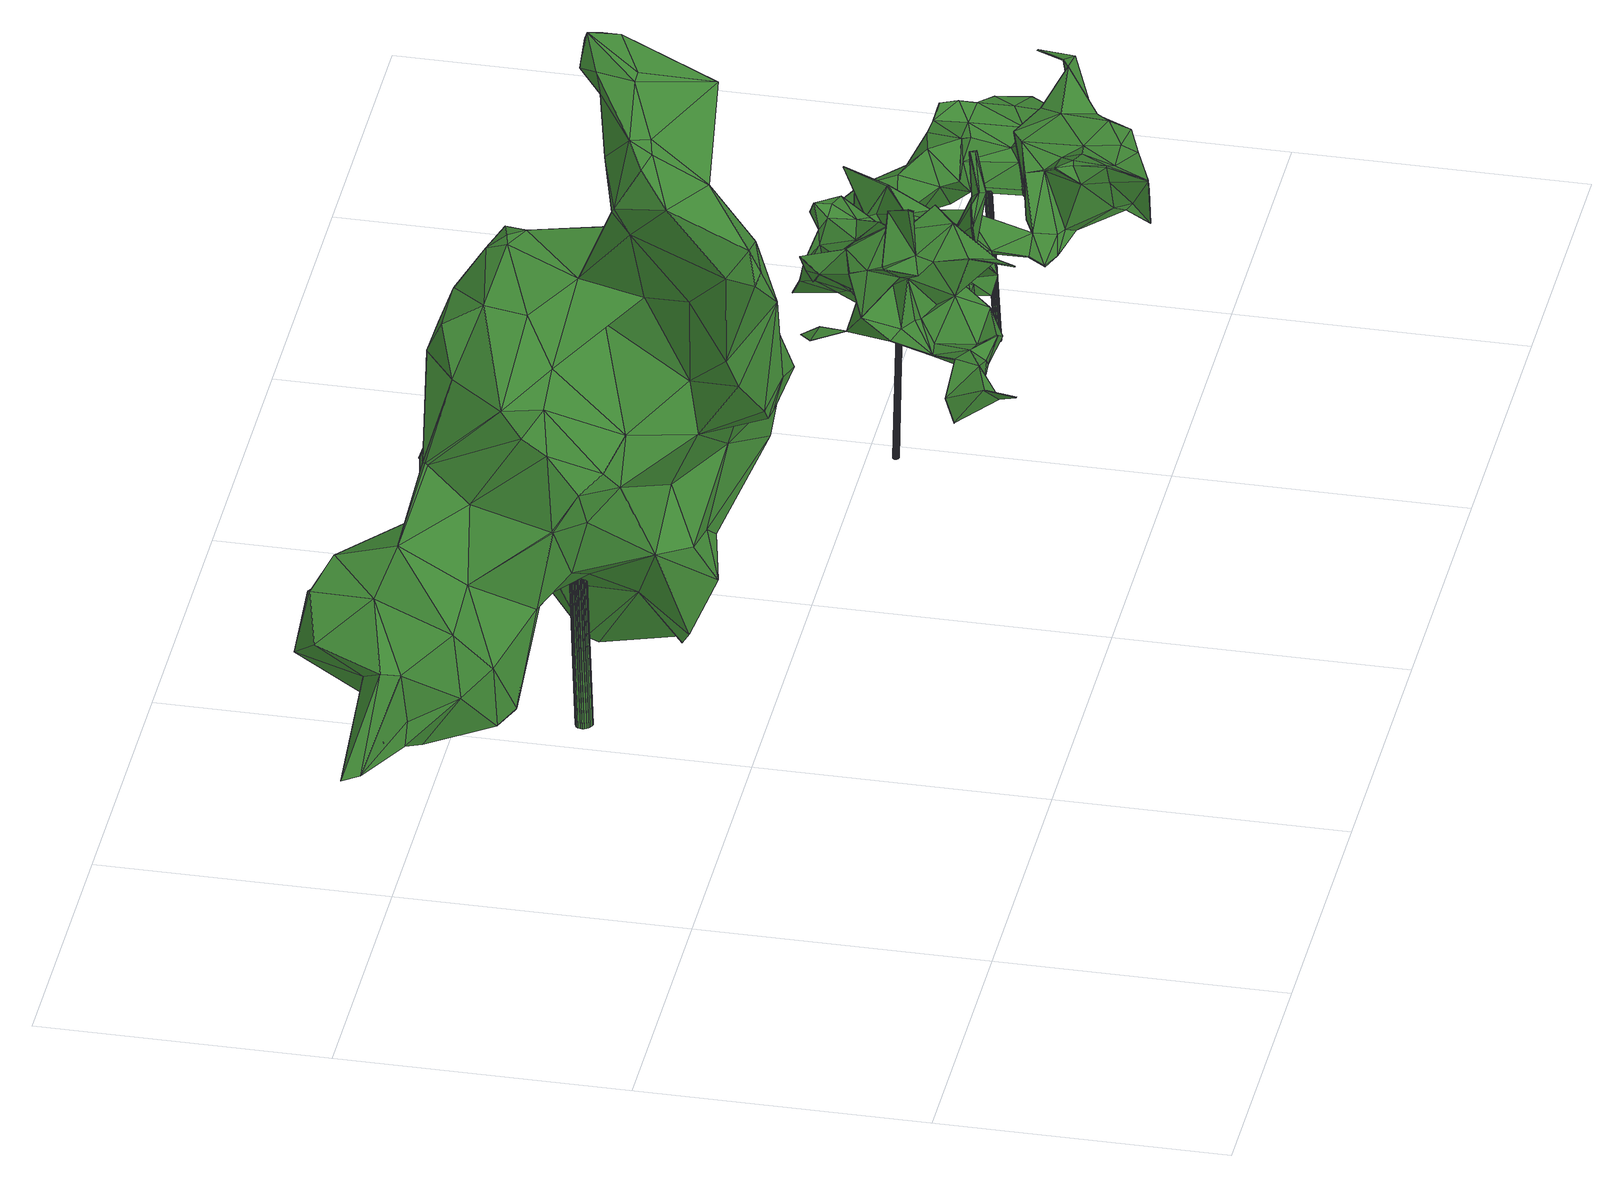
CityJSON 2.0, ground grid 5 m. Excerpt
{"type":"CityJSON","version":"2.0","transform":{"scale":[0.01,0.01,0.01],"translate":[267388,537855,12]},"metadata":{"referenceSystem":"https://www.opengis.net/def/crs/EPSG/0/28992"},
"CityObjects":{
"tree1":{"type":"SolitaryVegetationObject","attributes":{"gtid":327,"crown_width_m":7.1,"crown_median_z":18.62,"crown_r50_m":0.322,"crown_porosity":0.91,"trunk_H_m":5.73,"trunk_DBH_m":0.293,"trunk_radius_m":0.147,"trunk_base_height_m":12.89,"original_gtid":"327"},"geometry":[{"type":"Solid","lod":"3","boundaries":[[[[0,1,2]],[[3,4,5]],[[6,7,8]],[[9,10,11]],[[12,13,14]],[[15,16,17]],[[18,19,20]],[[21,22,23]],[[5,24,3]],[[25,14,13]],[[26,27,28]],[[12,29,30]],[[10,31,11]],[[32,33,34]],[[29,35,36]],[[20,19,37]],[[38,39,40]],[[41,42,43]],[[44,45,46]],[[15,17,47]],[[48,49,50]],[[51,52,53]],[[54,55,56]],[[30,13,12]],[[57,32,34]],[[58,57,34]],[[59,60,61]],[[10,62,63]],[[64,41,65]],[[48,66,67]],[[68,43,69]],[[43,70,69]],[[20,71,18]],[[72,71,20]],[[73,74,75]],[[69,76,68]],[[68,65,41]],[[77,33,32]],[[21,78,22]],[[79,80,73]],[[81,82,83]],[[84,50,49]],[[71,27,85]],[[68,76,65]],[[86,87,14]],[[88,89,90]],[[72,91,27]],[[92,93,94]],[[41,64,95]],[[9,96,62]],[[5,4,97]],[[7,98,8]],[[57,77,32]],[[37,99,100]],[[86,80,87]],[[101,102,103]],[[25,13,30]],[[104,35,29]],[[61,35,104]],[[70,43,42]],[[105,106,0]],[[9,62,10]],[[107,108,75]],[[89,88,109]],[[110,111,112]],[[113,114,115]],[[107,75,116]],[[117,14,25]],[[110,118,115]],[[14,87,12]],[[119,120,121]],[[34,33,122]],[[46,63,123]],[[46,123,44]],[[124,97,4]],[[6,93,7]],[[6,94,93]],[[8,125,6]],[[89,109,105]],[[126,36,35]],[[17,51,127]],[[128,39,100]],[[129,120,130]],[[127,47,17]],[[131,61,60]],[[109,80,105]],[[132,133,11]],[[7,93,134]],[[122,135,136]],[[30,137,25]],[[124,4,25]],[[114,136,135]],[[17,125,51]],[[52,51,125]],[[17,138,125]],[[6,125,138]],[[57,139,140]],[[132,140,139]],[[11,133,141]],[[114,113,26]],[[25,137,84]],[[25,84,124]],[[1,90,89]],[[1,131,90]],[[59,61,104]],[[142,143,144]],[[132,11,140]],[[18,145,19]],[[129,145,18]],[[68,41,43]],[[114,110,115]],[[122,33,146]],[[137,29,36]],[[147,103,64]],[[72,95,64]],[[102,144,28]],[[104,148,59]],[[20,95,72]],[[149,150,151]],[[152,150,149]],[[153,46,45]],[[34,122,143]],[[136,143,122]],[[151,150,8]],[[152,8,150]],[[154,155,142]],[[136,144,143]],[[156,126,157]],[[50,126,156]],[[81,67,112]],[[130,120,119]],[[147,65,76]],[[64,65,147]],[[98,158,151]],[[98,151,8]],[[151,158,149]],[[95,20,159]],[[107,116,88]],[[109,88,116]],[[107,88,108]],[[73,160,60]],[[75,160,73]],[[131,60,90]],[[38,161,162]],[[38,162,70]],[[0,2,105]],[[71,72,27]],[[55,163,164]],[[126,21,157]],[[3,165,166]],[[29,137,30]],[[12,87,104]],[[12,104,29]],[[11,141,9]],[[89,105,2]],[[34,142,58]],[[161,165,167]],[[3,47,167]],[[127,167,47]],[[85,120,71]],[[18,71,120]],[[89,2,1]],[[98,168,158]],[[130,21,129]],[[100,39,42]],[[73,80,74]],[[75,74,169]],[[64,91,72]],[[103,91,64]],[[15,24,49]],[[42,41,159]],[[92,94,170]],[[37,100,42]],[[129,18,120]],[[171,141,133]],[[133,132,171]],[[117,106,86]],[[85,121,120]],[[9,141,54]],[[141,172,54]],[[61,131,78]],[[35,61,78]],[[83,82,92]],[[78,21,35]],[[126,35,21]],[[109,169,80]],[[74,80,169]],[[142,34,143]],[[113,121,26]],[[173,26,121]],[[84,49,124]],[[49,97,124]],[[105,86,106]],[[174,162,161]],[[167,165,3]],[[54,96,9]],[[117,165,106]],[[31,140,11]],[[36,126,50]],[[57,140,77]],[[146,123,135]],[[146,135,122]],[[113,115,119]],[[171,58,155]],[[55,171,163]],[[76,149,175]],[[76,175,147]],[[101,103,176]],[[176,102,101]],[[147,176,103]],[[175,176,147]],[[48,67,83]],[[48,83,49]],[[119,157,130]],[[145,129,23]],[[81,83,67]],[[75,108,160]],[[80,86,105]],[[77,140,31]],[[77,31,153]],[[42,20,37]],[[155,163,171]],[[177,163,155]],[[117,86,14]],[[58,139,57]],[[52,8,152]],[[116,169,109]],[[167,127,174]],[[167,174,161]],[[51,174,127]],[[114,62,96]],[[157,66,48]],[[118,66,119]],[[112,66,118]],[[112,67,66]],[[88,90,108]],[[95,159,41]],[[158,168,149]],[[78,131,22]],[[155,176,175]],[[58,142,155]],[[40,106,165]],[[161,40,165]],[[75,169,116]],[[82,178,56]],[[82,81,178]],[[111,178,81]],[[97,49,5]],[[111,96,178]],[[54,178,96]],[[128,40,39]],[[87,79,148]],[[179,46,180]],[[157,119,66]],[[96,111,110]],[[114,144,136]],[[26,144,114]],[[22,99,23]],[[52,125,8]],[[0,131,1]],[[42,159,20]],[[37,19,23]],[[69,70,181]],[[15,170,16]],[[171,139,58]],[[181,53,69]],[[69,53,152]],[[52,152,53]],[[56,92,82]],[[123,63,135]],[[181,51,53]],[[173,27,26]],[[172,55,54]],[[170,182,92]],[[6,138,94]],[[87,148,104]],[[60,59,148]],[[79,60,148]],[[40,128,106]],[[42,38,70]],[[0,106,128]],[[128,99,0]],[[100,99,128]],[[118,119,115]],[[132,139,171]],[[22,131,99]],[[99,131,0]],[[91,103,28]],[[91,28,27]],[[81,112,111]],[[69,152,183]],[[26,28,144]],[[164,163,177]],[[15,49,182]],[[15,182,170]],[[119,121,113]],[[54,56,178]],[[175,149,177]],[[175,177,155]],[[114,96,110]],[[38,42,39]],[[168,177,149]],[[137,50,84]],[[40,161,38]],[[137,36,50]],[[156,48,50]],[[156,157,48]],[[99,37,23]],[[145,23,19]],[[21,23,129]],[[181,70,162]],[[181,162,51]],[[102,28,103]],[[90,160,108]],[[90,60,160]],[[51,162,174]],[[130,157,21]],[[56,164,92]],[[154,184,155]],[[110,112,118]],[[27,121,85]],[[173,121,27]],[[4,3,166]],[[4,166,25]],[[62,135,63]],[[62,114,135]],[[155,184,176]],[[154,144,184]],[[94,16,170]],[[46,179,63]],[[10,63,179]],[[168,98,185]],[[134,185,7]],[[98,7,185]],[[168,185,177]],[[177,185,164]],[[49,24,5]],[[31,180,153]],[[164,185,92]],[[93,92,185]],[[93,185,134]],[[154,142,144]],[[69,183,76]],[[79,73,60]],[[87,80,79]],[[56,55,164]],[[141,55,172]],[[141,171,55]],[[25,166,117]],[[117,166,165]],[[176,184,102]],[[144,102,184]],[[83,182,49]],[[83,92,182]],[[149,183,152]],[[76,183,149]],[[16,94,138]],[[16,138,17]],[[33,77,186]],[[33,186,146]],[[45,44,186]],[[123,186,44]],[[146,186,123]],[[45,186,153]],[[46,153,180]],[[10,180,31]],[[179,180,10]],[[153,186,77]],[[3,24,47]],[[15,47,24]],[[187,188,189]],[[187,189,190]],[[190,189,191]],[[190,191,192]],[[189,188,193]],[[189,193,191]],[[191,193,194]],[[191,194,192]],[[193,188,195]],[[193,195,194]],[[194,195,196]],[[194,196,192]],[[195,188,197]],[[195,197,196]],[[196,197,198]],[[196,198,192]],[[197,188,199]],[[197,199,198]],[[198,199,200]],[[198,200,192]],[[199,188,201]],[[199,201,200]],[[200,201,202]],[[200,202,192]],[[201,188,203]],[[201,203,202]],[[202,203,204]],[[202,204,192]],[[203,188,205]],[[203,205,204]],[[204,205,206]],[[204,206,192]],[[205,188,207]],[[205,207,206]],[[206,207,208]],[[206,208,192]],[[207,188,209]],[[207,209,208]],[[208,209,210]],[[208,210,192]],[[209,188,211]],[[209,211,210]],[[210,211,212]],[[210,212,192]],[[211,188,213]],[[211,213,212]],[[212,213,214]],[[212,214,192]],[[213,188,215]],[[213,215,214]],[[214,215,216]],[[214,216,192]],[[215,188,217]],[[215,217,216]],[[216,217,218]],[[216,218,192]],[[217,188,219]],[[217,219,218]],[[218,219,220]],[[218,220,192]],[[219,188,221]],[[219,221,220]],[[220,221,222]],[[220,222,192]],[[221,188,223]],[[221,223,222]],[[222,223,224]],[[222,224,192]],[[223,188,225]],[[223,225,224]],[[224,225,226]],[[224,226,192]],[[225,188,227]],[[225,227,226]],[[226,227,228]],[[226,228,192]],[[227,188,229]],[[227,229,228]],[[228,229,230]],[[228,230,192]],[[229,188,231]],[[229,231,230]],[[230,231,232]],[[230,232,192]],[[231,188,233]],[[231,233,232]],[[232,233,234]],[[232,234,192]],[[233,188,235]],[[233,235,234]],[[234,235,236]],[[234,236,192]],[[235,188,187]],[[235,187,236]],[[236,187,190]],[[236,190,192]]]]}]},
"tree2":{"type":"SolitaryVegetationObject","attributes":{"gtid":569,"crown_width_m":3.83,"crown_median_z":16.17,"crown_r50_m":0.216,"crown_porosity":0.93,"trunk_H_m":3.02,"trunk_DBH_m":0.0948,"trunk_radius_m":0.0474,"trunk_base_height_m":13.15,"original_gtid":"571"},"geometry":[{"type":"Solid","lod":"3","boundaries":[[[[237,238,239]],[[240,241,242]],[[243,244,245]],[[246,247,248]],[[240,242,249]],[[250,251,252]],[[253,254,255]],[[256,257,258]],[[255,259,260]],[[261,254,253]],[[246,262,263]],[[264,265,266]],[[267,268,263]],[[269,268,267]],[[270,251,271]],[[272,273,274]],[[237,239,275]],[[265,276,255]],[[277,278,279]],[[280,281,282]],[[283,239,238]],[[284,285,286]],[[282,287,288]],[[289,290,291]],[[292,289,291]],[[293,237,275]],[[272,294,273]],[[258,257,270]],[[295,296,297]],[[298,299,300]],[[299,298,301]],[[302,303,304]],[[304,303,305]],[[305,306,304]],[[273,293,275]],[[307,269,308]],[[309,310,266]],[[270,271,311]],[[312,311,271]],[[313,314,315]],[[309,316,310]],[[315,317,318]],[[315,318,319]],[[320,321,322]],[[323,324,263]],[[325,293,273]],[[326,327,328]],[[329,278,330]],[[331,332,333]],[[331,261,332]],[[334,335,288]],[[336,296,337]],[[336,338,296]],[[339,265,264]],[[340,320,280]],[[340,341,320]],[[254,331,279]],[[254,279,255]],[[342,343,326]],[[313,344,314]],[[246,263,324]],[[322,321,345]],[[346,325,347]],[[320,341,348]],[[349,350,345]],[[351,352,353]],[[270,257,294]],[[306,288,287]],[[251,270,272]],[[240,310,354]],[[305,288,306]],[[256,355,317]],[[238,237,356]],[[344,313,330]],[[341,357,348]],[[348,357,307]],[[358,307,357]],[[312,250,359]],[[360,361,242]],[[270,292,258]],[[362,285,284]],[[363,364,365]],[[344,366,367]],[[315,319,342]],[[315,342,313]],[[368,284,286]],[[301,369,370]],[[371,372,301]],[[373,374,368]],[[373,368,286]],[[375,376,247]],[[334,288,305]],[[303,334,305]],[[291,338,256]],[[342,326,328]],[[377,378,355]],[[379,331,333]],[[368,380,372]],[[270,294,272]],[[379,381,331]],[[335,334,382]],[[323,335,382]],[[367,314,344]],[[382,334,324]],[[382,324,323]],[[383,384,333]],[[331,254,261]],[[247,246,385]],[[385,375,247]],[[248,376,262]],[[339,386,387]],[[388,389,274]],[[324,334,303]],[[278,329,259]],[[278,259,255]],[[300,290,289]],[[300,289,292]],[[344,330,359]],[[389,366,251]],[[389,251,274]],[[295,390,336]],[[352,391,362]],[[302,304,287]],[[306,287,304]],[[359,278,277]],[[392,393,394]],[[395,256,338]],[[396,307,308]],[[320,307,396]],[[238,356,283]],[[295,337,296]],[[336,390,397]],[[371,284,368]],[[352,284,371]],[[292,291,258]],[[391,369,301]],[[391,301,261]],[[309,398,316]],[[297,390,295]],[[296,338,297]],[[258,291,256]],[[309,399,303]],[[320,322,280]],[[280,282,340]],[[400,325,346]],[[338,336,395]],[[273,347,325]],[[295,336,337]],[[367,389,388]],[[367,366,389]],[[377,319,378]],[[318,378,319]],[[346,347,400]],[[265,255,260]],[[400,347,294]],[[367,257,315]],[[388,257,367]],[[249,310,240]],[[356,274,401]],[[356,401,283]],[[373,286,374]],[[402,361,360]],[[266,403,363]],[[264,266,310]],[[264,310,249]],[[264,249,361]],[[261,298,332]],[[248,247,376]],[[351,369,352]],[[391,352,369]],[[317,378,318]],[[374,291,368]],[[260,363,403]],[[265,403,266]],[[260,403,265]],[[271,250,312]],[[271,251,250]],[[335,282,288]],[[297,397,390]],[[396,308,397]],[[317,355,378]],[[353,352,370]],[[274,251,272]],[[321,320,286]],[[374,286,320]],[[339,387,265]],[[404,360,242]],[[342,328,329]],[[405,406,392]],[[326,343,407]],[[248,262,246]],[[313,342,330]],[[267,262,343]],[[408,343,262]],[[330,342,329]],[[322,345,280]],[[274,356,400]],[[274,400,388]],[[264,361,339]],[[377,269,267]],[[319,377,267]],[[316,240,354]],[[335,409,282]],[[340,282,409]],[[395,377,256]],[[242,361,249]],[[343,327,407]],[[326,407,327]],[[253,391,261]],[[366,252,251]],[[312,383,298]],[[381,379,384]],[[243,316,244]],[[410,394,393]],[[308,377,395]],[[241,316,392]],[[243,392,316]],[[365,309,266]],[[324,303,385]],[[324,385,246]],[[292,411,300]],[[266,363,365]],[[267,263,262]],[[379,333,384]],[[241,240,316]],[[312,300,412]],[[311,412,300]],[[312,412,311]],[[375,399,365]],[[286,345,321]],[[308,269,377]],[[328,259,329]],[[413,323,268]],[[392,406,241]],[[385,399,375]],[[244,316,245]],[[392,394,405]],[[309,303,414]],[[280,345,350]],[[302,392,398]],[[302,398,414]],[[375,415,376]],[[300,411,311]],[[262,376,408]],[[299,380,290]],[[365,408,375]],[[282,416,287]],[[302,287,416]],[[299,290,300]],[[405,417,404]],[[402,404,417]],[[273,294,347]],[[291,374,396]],[[298,383,332]],[[253,255,276]],[[359,277,312]],[[381,312,277]],[[315,314,367]],[[385,303,399]],[[281,280,350]],[[281,350,349]],[[281,349,418]],[[310,316,354]],[[263,268,323]],[[292,270,411]],[[311,411,270]],[[320,348,307]],[[356,237,400]],[[383,381,384]],[[325,400,293]],[[237,293,400]],[[395,397,308]],[[388,400,294]],[[388,294,257]],[[277,279,381]],[[301,370,352]],[[358,419,269]],[[331,381,279]],[[285,339,418]],[[328,260,259]],[[323,409,335]],[[395,336,397]],[[257,317,315]],[[256,317,257]],[[391,386,362]],[[284,352,362]],[[394,420,282]],[[410,420,394]],[[298,300,312]],[[386,339,362]],[[253,276,391]],[[352,371,301]],[[404,406,405]],[[404,242,406]],[[242,241,406]],[[343,408,365]],[[290,368,291]],[[290,380,368]],[[360,404,402]],[[267,343,319]],[[319,343,342]],[[281,418,402]],[[285,418,349]],[[301,298,261]],[[372,380,299]],[[372,299,301]],[[371,368,372]],[[256,377,355]],[[255,279,278]],[[320,396,374]],[[260,327,363]],[[328,327,260]],[[343,365,364]],[[362,339,285]],[[286,285,349]],[[286,349,345]],[[276,265,387]],[[307,358,269]],[[383,312,381]],[[383,333,332]],[[420,416,282]],[[410,416,420]],[[370,369,353]],[[351,353,369]],[[358,341,419]],[[243,245,398]],[[245,316,398]],[[309,414,398]],[[339,361,418]],[[402,418,361]],[[250,252,359]],[[243,398,392]],[[274,273,401]],[[275,401,273]],[[402,417,281]],[[365,399,309]],[[394,417,405]],[[394,282,417]],[[268,269,419]],[[275,239,401]],[[283,401,239]],[[338,397,297]],[[396,397,291]],[[338,291,397]],[[408,376,415]],[[391,276,387]],[[391,387,386]],[[359,330,278]],[[413,409,323]],[[343,364,327]],[[363,327,364]],[[268,419,413]],[[358,357,341]],[[281,417,282]],[[340,409,341]],[[413,341,409]],[[344,359,252]],[[344,252,366]],[[341,413,419]],[[302,414,303]],[[375,408,415]],[[302,393,392]],[[410,393,416]],[[302,416,393]],[[421,422,423]],[[421,423,424]],[[424,423,425]],[[424,425,426]],[[423,422,427]],[[423,427,425]],[[425,427,428]],[[425,428,426]],[[427,422,429]],[[427,429,428]],[[428,429,430]],[[428,430,426]],[[429,422,431]],[[429,431,430]],[[430,431,432]],[[430,432,426]],[[431,422,433]],[[431,433,432]],[[432,433,434]],[[432,434,426]],[[433,422,435]],[[433,435,434]],[[434,435,436]],[[434,436,426]],[[435,422,437]],[[435,437,436]],[[436,437,438]],[[436,438,426]],[[437,422,439]],[[437,439,438]],[[438,439,440]],[[438,440,426]],[[439,422,441]],[[439,441,440]],[[440,441,442]],[[440,442,426]],[[441,422,443]],[[441,443,442]],[[442,443,444]],[[442,444,426]],[[443,422,445]],[[443,445,444]],[[444,445,446]],[[444,446,426]],[[445,422,447]],[[445,447,446]],[[446,447,448]],[[446,448,426]],[[447,422,449]],[[447,449,448]],[[448,449,450]],[[448,450,426]],[[449,422,451]],[[449,451,450]],[[450,451,452]],[[450,452,426]],[[451,422,453]],[[451,453,452]],[[452,453,454]],[[452,454,426]],[[453,422,455]],[[453,455,454]],[[454,455,456]],[[454,456,426]],[[455,422,457]],[[455,457,456]],[[456,457,458]],[[456,458,426]],[[457,422,459]],[[457,459,458]],[[458,459,460]],[[458,460,426]],[[459,422,461]],[[459,461,460]],[[460,461,462]],[[460,462,426]],[[461,422,463]],[[461,463,462]],[[462,463,464]],[[462,464,426]],[[463,422,465]],[[463,465,464]],[[464,465,466]],[[464,466,426]],[[465,422,467]],[[465,467,466]],[[466,467,468]],[[466,468,426]],[[467,422,469]],[[467,469,468]],[[468,469,470]],[[468,470,426]],[[469,422,421]],[[469,421,470]],[[470,421,424]],[[470,424,426]]]]}]},
"tree3":{"type":"SolitaryVegetationObject","attributes":{"gtid":567,"crown_width_m":4.88,"crown_median_z":16.27,"crown_r50_m":0.234,"crown_porosity":0.919,"trunk_H_m":2.91,"trunk_DBH_m":0.121,"trunk_radius_m":0.0605,"trunk_base_height_m":13.36,"original_gtid":"569"},"geometry":[{"type":"Solid","lod":"3","boundaries":[[[[471,472,473]],[[473,472,474]],[[475,476,477]],[[478,479,480]],[[481,482,483]],[[484,485,486]],[[487,488,474]],[[489,490,491]],[[492,493,494]],[[474,472,487]],[[495,496,479]],[[497,479,496]],[[498,499,500]],[[501,502,503]],[[504,503,502]],[[505,506,507]],[[471,508,472]],[[509,510,511]],[[512,513,514]],[[515,516,517]],[[518,519,520]],[[520,519,521]],[[522,523,524]],[[525,526,527]],[[528,529,530]],[[531,532,533]],[[534,535,536]],[[537,538,539]],[[540,541,509]],[[542,543,544]],[[509,541,545]],[[518,546,519]],[[546,518,512]],[[547,522,548]],[[548,522,524]],[[549,550,488]],[[551,531,505]],[[551,532,531]],[[518,552,512]],[[553,512,552]],[[554,505,531]],[[555,556,557]],[[488,558,474]],[[551,505,559]],[[537,560,561]],[[562,563,564]],[[530,565,502]],[[564,524,523]],[[566,500,499]],[[567,568,569]],[[570,571,572]],[[573,553,574]],[[575,574,553]],[[576,577,578]],[[556,571,570]],[[551,579,580]],[[564,563,581]],[[486,485,582]],[[583,486,582]],[[584,520,521]],[[573,577,576]],[[563,585,548]],[[554,506,505]],[[525,527,586]],[[587,585,563]],[[588,589,590]],[[589,588,591]],[[592,511,476]],[[593,569,594]],[[531,533,554]],[[595,533,596]],[[548,597,547]],[[598,599,487]],[[498,501,600]],[[512,601,513]],[[602,603,478]],[[549,604,550]],[[474,602,473]],[[508,478,480]],[[596,605,595]],[[499,498,534]],[[499,534,536]],[[478,471,473]],[[478,508,471]],[[606,604,607]],[[562,578,490]],[[491,490,578]],[[473,602,478]],[[608,542,544]],[[602,609,603]],[[570,610,611]],[[571,556,555]],[[484,612,485]],[[612,510,485]],[[594,613,586]],[[500,550,604]],[[614,607,615]],[[489,612,490]],[[604,605,607]],[[538,537,616]],[[475,477,593]],[[617,527,526]],[[597,617,618]],[[535,619,536]],[[620,508,621]],[[472,508,620]],[[571,611,572]],[[555,611,571]],[[586,622,525]],[[476,563,592]],[[592,563,562]],[[505,507,559]],[[623,624,625]],[[593,477,569]],[[500,604,606]],[[589,591,618]],[[610,529,572]],[[612,484,490]],[[549,626,604]],[[574,521,519]],[[574,519,573]],[[573,519,627]],[[613,569,568]],[[613,568,515]],[[628,534,629]],[[630,522,631]],[[522,630,523]],[[629,521,628]],[[477,632,547]],[[509,633,485]],[[509,545,633]],[[500,606,498]],[[617,548,585]],[[634,575,504]],[[635,636,626]],[[584,493,520]],[[634,574,575]],[[616,637,638]],[[529,638,637]],[[529,637,572]],[[520,493,518]],[[598,635,599]],[[475,639,587]],[[523,630,576]],[[627,519,491]],[[596,607,605]],[[602,558,609]],[[640,567,569]],[[477,567,640]],[[640,641,477]],[[626,642,595]],[[584,494,493]],[[477,476,632]],[[491,643,489]],[[623,637,624]],[[644,595,642]],[[636,645,642]],[[636,642,626]],[[607,614,646]],[[607,646,606]],[[637,623,647]],[[637,647,572]],[[565,504,502]],[[625,554,645]],[[625,645,623]],[[608,628,542]],[[611,557,570]],[[570,557,556]],[[575,600,504]],[[592,540,511]],[[509,511,540]],[[566,499,536]],[[474,558,602]],[[580,532,551]],[[648,649,580]],[[650,649,648]],[[532,649,650]],[[580,649,532]],[[533,644,554]],[[587,563,476]],[[475,587,476]],[[651,504,565]],[[651,565,496]],[[635,647,636]],[[635,572,647]],[[546,643,519]],[[491,519,643]],[[583,545,486]],[[501,530,502]],[[652,653,654]],[[634,628,574]],[[542,628,634]],[[643,546,655]],[[617,656,618]],[[657,658,624]],[[659,658,657]],[[523,576,564]],[[630,631,576]],[[564,576,562]],[[533,595,644]],[[614,539,538]],[[660,617,585]],[[480,479,497]],[[481,661,482]],[[640,537,539]],[[492,498,493]],[[543,495,544]],[[496,495,543]],[[608,544,495]],[[635,570,572]],[[662,660,587]],[[590,663,588]],[[610,572,611]],[[601,476,511]],[[483,640,481]],[[597,548,617]],[[569,613,594]],[[558,488,550]],[[521,574,628]],[[495,479,664]],[[478,664,479]],[[620,598,665]],[[530,529,666]],[[657,616,561]],[[534,628,608]],[[540,562,541]],[[490,484,541]],[[657,561,560]],[[588,667,591]],[[512,553,573]],[[576,512,573]],[[631,512,576]],[[654,668,661]],[[640,539,641]],[[669,641,539]],[[668,477,641]],[[584,521,629]],[[661,652,654]],[[612,643,655]],[[661,481,652]],[[652,481,640]],[[547,597,567]],[[490,541,562]],[[501,503,600]],[[612,489,643]],[[606,646,538]],[[558,550,566]],[[500,566,550]],[[609,558,566]],[[566,536,609]],[[485,633,582]],[[582,633,583]],[[545,583,633]],[[525,622,670]],[[626,605,604]],[[538,646,614]],[[510,509,485]],[[671,672,483]],[[671,482,648]],[[594,586,527]],[[635,610,570]],[[516,597,618]],[[567,597,516]],[[615,669,614]],[[661,615,673]],[[596,673,615]],[[496,565,497]],[[532,650,533]],[[497,565,666]],[[472,620,665]],[[472,665,487]],[[575,552,600]],[[538,674,528]],[[514,510,612]],[[620,621,666]],[[524,581,548]],[[524,564,581]],[[562,576,578]],[[548,581,563]],[[599,675,487]],[[621,508,480]],[[497,621,480]],[[510,514,513]],[[666,621,497]],[[510,513,511]],[[667,515,517]],[[599,488,675]],[[591,517,618]],[[516,618,517]],[[667,517,591]],[[636,647,623]],[[636,623,645]],[[540,592,562]],[[475,593,639]],[[594,527,660]],[[594,660,662]],[[585,587,660]],[[542,651,543]],[[634,651,542]],[[634,504,651]],[[483,672,537]],[[535,534,608]],[[496,543,651]],[[488,599,676]],[[549,676,626]],[[488,676,549]],[[575,553,552]],[[538,616,674]],[[638,674,616]],[[498,552,493]],[[518,493,552]],[[498,600,552]],[[547,567,477]],[[601,511,513]],[[487,665,598]],[[530,666,565]],[[536,619,609]],[[669,539,614]],[[559,579,551]],[[668,641,669]],[[596,650,673]],[[598,620,610]],[[598,610,635]],[[596,533,650]],[[530,501,677]],[[530,677,528]],[[650,648,673]],[[610,620,666]],[[610,666,529]],[[601,512,678]],[[661,668,669]],[[661,669,615]],[[537,672,560]],[[560,679,659]],[[507,659,679]],[[648,579,671]],[[495,664,608]],[[537,561,616]],[[535,608,619]],[[664,619,608]],[[671,483,482]],[[515,568,516]],[[516,568,567]],[[674,638,529]],[[529,528,674]],[[611,555,557]],[[626,676,635]],[[599,635,676]],[[506,624,658]],[[644,642,645]],[[625,506,554]],[[506,625,624]],[[498,677,501]],[[538,677,606]],[[528,677,538]],[[606,677,498]],[[600,503,504]],[[671,560,672]],[[631,678,512]],[[601,678,547]],[[487,675,488]],[[618,680,589]],[[656,680,618]],[[547,678,522]],[[631,522,678]],[[547,632,601]],[[601,632,476]],[[486,541,484]],[[545,541,486]],[[660,527,617]],[[515,590,622]],[[673,648,482]],[[673,482,661]],[[664,603,619]],[[664,478,603]],[[603,609,619]],[[594,662,681]],[[554,644,645]],[[670,622,590]],[[656,526,525]],[[627,577,573]],[[515,622,613]],[[491,577,627]],[[578,577,491]],[[586,613,622]],[[615,607,596]],[[515,667,663]],[[515,663,590]],[[483,537,640]],[[654,653,668]],[[648,580,579]],[[671,579,559]],[[667,588,663]],[[595,605,626]],[[668,653,569]],[[569,653,640]],[[652,640,653]],[[593,594,681]],[[593,681,639]],[[587,681,662]],[[639,681,587]],[[668,569,477]],[[657,624,616]],[[624,637,616]],[[507,679,559]],[[659,657,560]],[[671,559,679]],[[671,679,560]],[[659,507,658]],[[506,658,507]],[[534,494,629]],[[584,629,494]],[[492,494,498]],[[498,494,534]],[[670,656,525]],[[617,526,656]],[[590,680,670]],[[670,680,656]],[[589,680,590]],[[514,612,655]],[[514,655,512]],[[546,512,655]],[[682,683,684]],[[682,684,685]],[[685,684,686]],[[685,686,687]],[[684,683,688]],[[684,688,686]],[[686,688,689]],[[686,689,687]],[[688,683,690]],[[688,690,689]],[[689,690,691]],[[689,691,687]],[[690,683,692]],[[690,692,691]],[[691,692,693]],[[691,693,687]],[[692,683,694]],[[692,694,693]],[[693,694,695]],[[693,695,687]],[[694,683,696]],[[694,696,695]],[[695,696,697]],[[695,697,687]],[[696,683,698]],[[696,698,697]],[[697,698,699]],[[697,699,687]],[[698,683,700]],[[698,700,699]],[[699,700,701]],[[699,701,687]],[[700,683,702]],[[700,702,701]],[[701,702,703]],[[701,703,687]],[[702,683,704]],[[702,704,703]],[[703,704,705]],[[703,705,687]],[[704,683,706]],[[704,706,705]],[[705,706,707]],[[705,707,687]],[[706,683,708]],[[706,708,707]],[[707,708,709]],[[707,709,687]],[[708,683,710]],[[708,710,709]],[[709,710,711]],[[709,711,687]],[[710,683,712]],[[710,712,711]],[[711,712,713]],[[711,713,687]],[[712,683,714]],[[712,714,713]],[[713,714,715]],[[713,715,687]],[[714,683,716]],[[714,716,715]],[[715,716,717]],[[715,717,687]],[[716,683,718]],[[716,718,717]],[[717,718,719]],[[717,719,687]],[[718,683,720]],[[718,720,719]],[[719,720,721]],[[719,721,687]],[[720,683,722]],[[720,722,721]],[[721,722,723]],[[721,723,687]],[[722,683,724]],[[722,724,723]],[[723,724,725]],[[723,725,687]],[[724,683,726]],[[724,726,725]],[[725,726,727]],[[725,727,687]],[[726,683,728]],[[726,728,727]],[[727,728,729]],[[727,729,687]],[[728,683,730]],[[728,730,729]],[[729,730,731]],[[729,731,687]],[[730,683,682]],[[730,682,731]],[[731,682,685]],[[731,685,687]]]]}]}
},
"vertices":[
[754,722,1128],[736,727,1157],[723,717,1183],[652,460,776],[561,461,811],[543,472,761],[645,587,375],[604,638,261],[741,659,310],[260,884,382],[197,925,359],[285,882,256],[461,497,1116],[473,479,1069],[536,501,1087],[667,573,603],[641,604,449],[792,528,545],[663,977,935],[702,952,956],[784,951,878],[618,813,925],[679,751,995],[682,912,966],[613,547,691],[526,463,981],[403,1030,675],[573,1057,782],[553,1014,702],[454,535,1062],[451,485,1055],[185,986,270],[332,1216,339],[212,1206,405],[380,1217,416],[534,710,1075],[538,612,954],[735,871,920],[746,737,824],[729,748,867],[752,615,861],[852,927,686],[800,859,820],[845,863,639],[38,1093,278],[41,1094,276],[61,1065,277],[777,511,639],[487,708,715],[543,598,696],[570,618,780],[796,600,557],[766,691,459],[764,704,518],[378,835,430],[414,834,429],[428,786,475],[399,1117,290],[437,1103,305],[457,676,1253],[500,705,1280],[463,722,1168],[203,939,476],[131,1012,434],[759,1020,654],[796,974,596],[432,834,783],[424,733,677],[817,943,579],[840,852,553],[818,804,636],[625,1022,876],[694,1062,760],[589,713,1338],[603,711,1347],[624,800,1400],[776,959,456],[237,1084,315],[590,752,1079],[520,672,1274],[649,586,1315],[390,767,651],[416,758,585],[452,710,636],[494,521,829],[517,1021,874],[558,589,1171],[524,576,1195],[664,796,1309],[697,740,1221],[674,788,1251],[668,1063,734],[502,662,479],[563,617,292],[585,573,390],[772,986,744],[301,934,512],[507,474,765],[655,786,199],[682,749,995],[717,807,917],[588,1073,562],[585,1071,563],[645,1056,608],[431,629,1197],[696,636,1227],[704,636,1049],[636,806,1380],[614,810,1336],[662,751,1379],[418,954,594],[380,810,581],[399,822,715],[385,1022,685],[279,1047,589],[384,1018,684],[647,778,1388],[634,515,1005],[394,864,747],[363,892,817],[533,954,908],[450,990,812],[237,1185,509],[115,1043,443],[485,476,792],[706,609,394],[621,704,899],[825,516,639],[689,715,970],[653,939,953],[536,882,896],[636,773,1154],[330,895,258],[325,859,265],[570,630,270],[229,1077,513],[276,1152,560],[498,543,873],[678,595,418],[358,996,294],[287,1003,286],[325,857,268],[421,1078,368],[378,1149,471],[427,1041,553],[669,943,961],[169,1164,451],[730,990,476],[492,665,1262],[677,883,291],[687,742,346],[681,811,196],[771,763,398],[154,1044,282],[384,990,403],[512,932,393],[625,770,838],[489,831,828],[679,811,194],[787,935,812],[593,778,1346],[811,574,761],[741,688,662],[524,901,389],[507,773,425],[730,572,857],[579,483,916],[805,528,731],[648,806,211],[659,750,1381],[550,607,472],[402,941,306],[379,839,428],[461,978,789],[823,554,676],[640,962,416],[626,1023,483],[602,846,341],[379,807,581],[149,1005,334],[143,1008,290],[790,771,581],[601,655,555],[709,845,419],[505,967,537],[604,710,337],[152,1079,411],[590,795,90],[575,795,89],[589,798,89],[566,809,662],[565,813,662],[551,810,662],[588,802,89],[564,817,662],[586,805,89],[562,820,662],[583,808,89],[559,822,662],[579,809,89],[555,824,662],[575,810,89],[552,824,661],[572,809,88],[548,824,661],[568,808,88],[544,823,661],[565,806,88],[541,820,661],[562,803,88],[539,817,661],[561,799,88],[537,814,661],[560,795,88],[537,810,661],[561,792,88],[537,806,661],[562,788,89],[538,803,661],[564,785,89],[541,800,662],[567,782,89],[543,797,662],[571,781,89],[547,796,662],[575,780,89],[551,795,662],[578,781,89],[555,795,662],[582,782,90],[558,797,662],[585,784,90],[561,799,662],[588,787,90],[564,802,662],[589,791,90],[565,806,662],
[1225,233,381],[1218,203,393],[1217,203,393],[1651,577,461],[1650,579,461],[1623,576,483],[1675,566,363],[1676,564,363],[1675,565,362],[1527,451,280],[1569,434,321],[1544,421,314],[1596,522,465],[1364,297,392],[1324,301,406],[1372,266,410],[1494,393,570],[1482,358,544],[1506,372,486],[1333,435,400],[1317,362,391],[1332,435,402],[1506,353,417],[1532,411,454],[1455,355,563],[1481,453,339],[1483,461,333],[1579,493,457],[1529,435,476],[1579,481,444],[1465,449,392],[1524,504,397],[1443,478,418],[1317,362,393],[1356,367,391],[1273,316,419],[1222,322,374],[1264,274,416],[1208,255,406],[1483,405,485],[1447,351,465],[1475,330,416],[1463,340,497],[1468,604,432],[1526,592,447],[1506,615,421],[1218,202,394],[1454,466,542],[1464,520,502],[1430,529,507],[1560,632,352],[1559,631,351],[1384,442,477],[1354,424,513],[1326,483,444],[1350,421,416],[1212,305,334],[1273,316,417],[1375,594,368],[1346,572,376],[1345,572,378],[1377,373,535],[1345,392,525],[1367,414,504],[1391,405,535],[1583,614,365],[1565,570,334],[1590,650,308],[1589,650,307],[1589,651,308],[1407,505,469],[1414,484,416],[1576,546,375],[1595,513,452],[1377,393,422],[1406,342,455],[1442,328,366],[1390,325,382],[1377,352,383],[1624,588,384],[1356,368,389],[1408,399,420],[1439,418,405],[1417,571,461],[1418,604,491],[1419,604,489],[1525,539,363],[1532,516,330],[1213,305,333],[1451,388,415],[1530,411,453],[1506,354,416],[1513,333,410],[1465,320,365],[1443,280,510],[1393,317,539],[1404,243,526],[1563,570,334],[1554,605,358],[1385,563,379],[1375,593,367],[1367,515,388],[1526,493,504],[1465,591,413],[1461,570,445],[1473,365,382],[1466,447,393],[1421,266,376],[1420,604,490],[1236,296,342],[1224,321,374],[1429,563,464],[1459,554,473],[1461,572,447],[1390,408,621],[1433,460,588],[1389,417,624],[1605,562,453],[1351,421,414],[1227,233,382],[1459,552,472],[1457,485,462],[1445,292,414],[1581,582,493],[1572,540,474],[1455,466,543],[1549,435,438],[1513,470,430],[1526,504,397],[1371,264,410],[1349,276,366],[1376,483,505],[1389,409,619],[1389,417,622],[1379,459,513],[1338,447,536],[1384,514,491],[1382,515,491],[1538,510,331],[1544,422,316],[1413,483,415],[1373,403,419],[1404,242,525],[1336,447,535],[1441,280,509],[1548,547,351],[1393,316,537],[1404,244,524],[1537,510,330],[1456,464,542],[1468,455,490],[1317,274,365],[1319,273,392],[1384,564,381],[1444,433,548],[1624,590,384],[1587,595,369],[1552,599,459],[1369,514,388],[1384,497,455],[1368,516,389],[1624,589,383],[1559,537,354],[1237,295,343],[1210,254,406],[1555,585,482],[1550,436,439],[1565,610,502],[1568,617,481],[1623,580,476],[1480,426,470],[1483,453,340],[1493,585,417],[1543,566,434],[1372,403,421],[1411,374,431],[1509,564,428],[1588,595,367],[1485,461,334],[1555,605,360],[1550,599,461],[1508,529,476],[1490,497,458],[1527,592,445],[1430,445,115],[1425,445,115],[1430,446,115],[1452,442,417],[1452,443,417],[1447,442,417],[1429,447,115],[1451,445,417],[1428,448,115],[1450,446,417],[1427,449,115],[1449,446,417],[1426,450,115],[1448,447,417],[1425,450,115],[1447,447,417],[1424,450,115],[1446,447,417],[1423,449,115],[1445,446,417],[1422,448,115],[1444,446,417],[1421,447,115],[1443,445,417],[1420,446,115],[1443,444,417],[1420,445,115],[1442,442,417],[1420,444,115],[1443,441,417],[1421,443,115],[1443,440,417],[1422,442,115],[1444,439,417],[1423,441,115],[1445,438,417],[1424,440,115],[1446,438,417],[1425,440,115],[1447,438,417],[1426,440,115],[1448,438,417],[1427,441,115],[1449,438,417],[1428,442,115],[1450,439,417],[1429,443,115],[1451,440,417],[1430,444,115],[1452,441,417],
[2066,341,402],[2053,311,399],[2065,341,401],[2052,311,398],[1565,399,351],[1564,400,352],[1630,351,397],[2034,411,422],[1980,422,459],[2031,401,443],[1709,232,397],[1735,225,392],[1763,264,483],[1612,556,307],[1601,503,268],[1575,503,267],[2040,281,399],[2006,277,399],[1718,572,306],[1667,557,306],[1716,576,336],[1870,443,333],[1844,437,346],[1869,444,335],[1964,449,470],[1963,448,471],[1979,420,460],[1848,405,371],[1921,353,417],[1901,335,402],[1854,419,425],[1920,419,430],[1846,419,473],[1846,420,474],[1753,90,492],[1779,150,497],[1728,154,528],[2062,345,429],[1622,502,308],[1624,502,306],[1635,476,367],[1693,498,404],[1637,475,366],[1646,507,356],[1580,325,547],[1581,327,547],[1612,348,604],[1787,478,358],[1764,538,376],[1789,480,357],[1818,498,401],[1609,495,523],[1639,576,529],[1608,496,522],[1498,333,531],[1499,334,530],[1488,323,477],[1869,303,477],[1914,301,506],[1920,352,418],[1808,99,437],[1771,89,398],[1822,110,421],[1920,420,428],[1952,429,426],[1958,399,420],[1749,294,484],[1806,307,417],[1733,289,404],[1644,508,357],[1611,554,308],[1917,482,455],[1950,477,471],[1951,478,470],[1575,502,269],[1720,541,367],[1627,426,472],[1578,458,491],[1939,267,419],[1946,299,404],[1752,90,491],[1779,442,419],[1775,511,436],[1837,123,490],[2020,328,547],[2022,327,548],[2021,326,547],[1959,329,405],[1726,154,527],[1728,241,513],[1763,265,485],[1618,556,406],[1600,490,428],[1619,534,450],[1942,428,444],[1929,339,410],[1636,372,474],[1571,364,481],[1595,320,426],[2015,264,548],[1995,279,552],[1975,268,552],[1754,571,422],[1815,505,431],[1815,470,467],[1677,564,465],[1737,560,393],[1687,538,366],[1742,152,488],[1778,121,428],[1622,517,456],[1568,496,264],[1567,496,265],[1845,438,348],[1539,407,445],[1490,322,477],[1539,387,366],[1587,354,620],[1586,355,619],[1555,332,562],[1607,351,605],[1619,484,401],[1560,330,409],[1548,300,411],[1877,168,393],[1799,203,374],[1570,366,482],[2035,246,417],[2034,246,416],[1789,411,428],[1621,482,402],[2018,383,410],[2008,398,412],[1870,272,384],[1851,226,395],[1837,315,382],[1794,286,392],[1950,463,427],[1985,390,410],[1982,260,447],[1995,280,550],[1667,556,305],[1550,337,457],[1760,290,375],[1751,242,362],[1804,311,508],[1539,381,467],[1562,346,548],[1971,429,421],[2014,285,435],[2013,364,439],[1500,332,529],[1894,184,508],[1815,210,505],[1843,153,497],[1913,209,408],[1752,605,388],[1892,476,435],[1881,461,435],[1640,575,530],[1673,529,489],[1571,399,445],[1568,495,265],[1867,481,465],[1976,226,463],[1918,207,501],[1889,262,515],[1829,329,510],[1541,385,366],[1694,271,405],[1695,272,403],[1876,173,480],[1718,570,307],[1849,153,485],[1888,145,500],[1793,288,392],[1918,208,503],[1768,150,422],[1775,131,416],[1777,131,415],[1917,480,457],[1642,240,377],[1656,270,383],[1642,239,375],[1687,536,365],[1523,340,555],[1783,240,499],[1778,205,514],[1748,214,519],[1539,352,404],[1683,227,373],[1533,308,379],[1607,349,606],[1972,430,422],[2034,261,412],[1954,337,438],[1613,348,606],[1656,270,381],[1718,260,393],[1522,339,557],[1720,195,492],[1728,241,511],[1759,211,376],[1829,329,508],[2033,261,410],[1982,258,445],[1900,335,404],[1624,516,456],[1739,212,515],[1555,334,562],[1535,310,379],[1781,345,136],[1775,345,136],[1781,346,136],[1771,359,427],[1771,360,427],[1765,359,427],[1780,348,136],[1771,362,427],[1779,349,136],[1770,363,427],[1778,350,136],[1769,364,427],[1777,351,136],[1767,365,427],[1775,351,136],[1766,365,427],[1774,351,136],[1764,365,427],[1772,350,136],[1763,364,427],[1771,349,136],[1761,364,427],[1770,348,136],[1760,362,427],[1769,347,136],[1760,361,427],[1769,345,136],[1759,359,427],[1769,344,136],[1760,358,427],[1770,342,136],[1760,356,427],[1771,341,136],[1761,355,427],[1772,340,136],[1762,354,427],[1773,339,136],[1764,353,427],[1775,339,136],[1765,353,427],[1776,339,136],[1767,353,427],[1778,340,136],[1768,354,427],[1779,341,136],[1770,355,427],[1780,342,136],[1771,356,427],[1781,343,136],[1771,357,427]
]}
